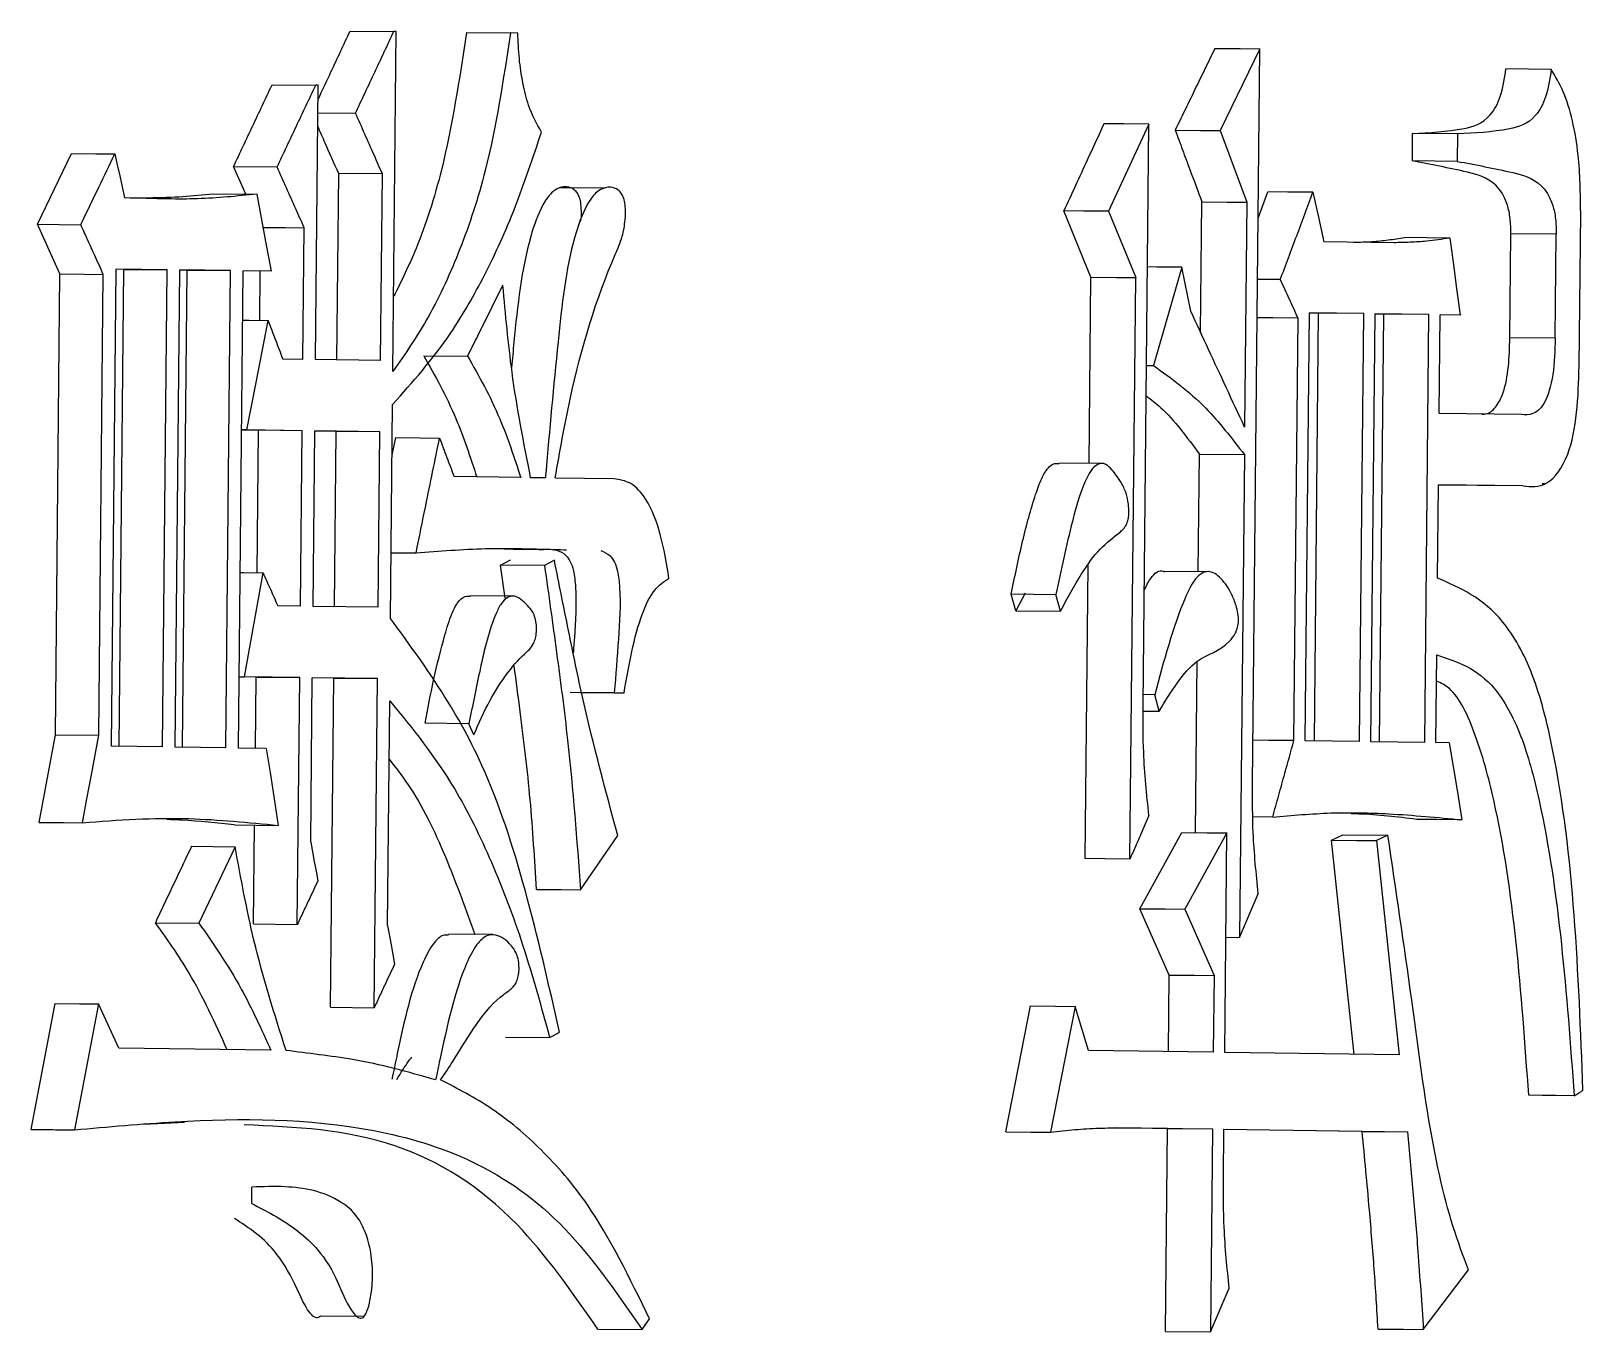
# Model space of a CAD drawing. Header units: millimetres. Extents: x 2344 to 4024, y 1094 to 2282.
# Drawn here: x 2992.927 to 2995.68, y 1247.486 to 1249.795 of the extents above; entities that cross this region are included whole.
import ezdxf

# ---------------------------------------------------------------- set-up
doc = ezdxf.new("R2010")
doc.units = ezdxf.units.MM

msp = doc.modelspace()

# ---------------------------------------------------------------- linework, layer by layer
at = {"color": 7, "linetype": 'Continuous', "lineweight": 25}
for p, q in [((2993.4928, 1249.7948), (2993.5704, 1249.7941)), ((2993.5688, 1249.1905), (2993.5748, 1249.794)), ((2993.5748, 1249.794), (2993.5704, 1249.7941)), ((2993.6993, 1249.792), (2993.7772, 1249.7913)), ((2993.7904, 1249.7911), (2993.7772, 1249.7913)), ((2995.1069, 1249.7632), (2995.0364, 1249.6181)), ((2995.0939, 1248.4587), (2995.1069, 1249.7632)), ((2995.624, 1249.7267), (2995.5435, 1249.7274)), ((2993.3543, 1249.6993), (2993.4318, 1249.6986)), ((2993.4314, 1249.2118), (2993.4362, 1249.6986)), ((2993.4362, 1249.6986), (2993.4318, 1249.6986)), ((2993.4358, 1249.6495), (2993.5025, 1249.649)), ((2994.9099, 1249.6296), (2994.8386, 1249.4748)), ((2994.8997, 1248.5977), (2994.9099, 1249.6296)), ((2995.0364, 1249.6181), (2995.0839, 1249.4909)), ((2995.3774, 1249.6129), (2995.3769, 1249.5642)), ((2995.4577, 1249.6122), (2995.3774, 1249.6129)), ((2995.4577, 1249.6122), (2995.4572, 1249.5635)), ((2992.9381, 1249.4518), (2992.9984, 1249.5775)), ((2995.4572, 1249.5635), (2995.3769, 1249.5642)), ((2993.286, 1249.5542), (2993.3634, 1249.5535)), ((2993.3077, 1249.5055), (2993.286, 1249.5542)), ((2993.4693, 1249.2109), (2993.4726, 1249.5419)), ((2993.5502, 1249.5412), (2993.4726, 1249.5419)), ((2993.5469, 1249.2102), (2993.5502, 1249.5412)), ((2993.9428, 1249.5157), (2993.864, 1249.5164)), ((2995.1039, 1249.4627), (2995.1213, 1249.5094)), ((2993.1958, 1249.5014), (2993.2498, 1249.506)), ((2993.2498, 1249.506), (2993.3271, 1249.5053)), ((2995.0018, 1249.26), (2995.0041, 1249.4916)), ((2995.0839, 1249.4909), (2995.0799, 1249.0917)), ((2994.8072, 1249.358), (2994.7591, 1249.4755)), ((2994.8386, 1249.4748), (2994.8867, 1249.3573)), ((2995.6735, 1249.2002), (2995.6762, 1249.4728)), ((2992.9381, 1249.4518), (2993.015, 1249.4511)), ((2992.9781, 1249.3636), (2992.9381, 1249.4518)), ((2993.4091, 1249.2121), (2993.4114, 1249.4457)), ((2995.444, 1249.4274), (2995.3637, 1249.4281)), ((2995.5505, 1249.2502), (2995.5524, 1249.4351)), ((2995.6329, 1249.4344), (2995.5524, 1249.4351)), ((2995.6311, 1249.2495), (2995.6329, 1249.4344)), ((2995.3445, 1249.419), (2995.2205, 1249.4208)), ((2993.0694, 1248.5254), (2993.0778, 1249.3724)), ((2993.1683, 1249.3711), (2993.0778, 1249.3724)), ((2993.0912, 1249.3718), (2993.0778, 1249.372)), ((2993.0828, 1248.5252), (2993.0912, 1249.3718)), ((2993.0912, 1249.3718), (2993.1683, 1249.3711)), ((2993.1599, 1248.5242), (2993.1683, 1249.3711)), ((2993.1825, 1248.5239), (2993.1909, 1249.3708)), ((2993.2809, 1249.3696), (2993.1909, 1249.3708)), ((2993.2036, 1249.3703), (2993.1909, 1249.3705)), ((2993.1952, 1248.5237), (2993.2036, 1249.3703)), ((2993.2036, 1249.3703), (2993.2809, 1249.3696)), ((2993.2725, 1248.5227), (2993.2809, 1249.3696)), ((2994.9688, 1249.3756), (2994.918, 1249.2011)), ((2994.9844, 1249.2975), (2994.9688, 1249.3756)), ((2992.97, 1248.5458), (2992.9781, 1249.3636)), ((2993.0469, 1248.5452), (2993.055, 1249.3629)), ((2993.2949, 1248.5224), (2993.3033, 1249.3693)), ((2993.3526, 1249.3686), (2993.3033, 1249.3693)), ((2993.3526, 1249.3686), (2993.3033, 1249.3691)), ((2993.3324, 1249.2812), (2993.3332, 1249.3688)), ((2994.804, 1249.0273), (2994.8072, 1249.358)), ((2994.8765, 1248.3254), (2994.8867, 1249.3573)), ((2995.1432, 1249.3537), (2995.1028, 1249.3541)), ((2995.1875, 1248.5352), (2995.1951, 1249.2946)), ((2995.2914, 1249.2932), (2995.1951, 1249.2946)), ((2995.2113, 1249.2939), (2995.1951, 1249.2941)), ((2995.2038, 1248.535), (2995.2113, 1249.2939)), ((2995.2914, 1249.2932), (2995.2113, 1249.2939)), ((2995.2838, 1248.5339), (2995.2914, 1249.2932)), ((2995.3038, 1248.5336), (2995.3114, 1249.2929)), ((2995.4069, 1249.2916), (2995.3114, 1249.2929)), ((2995.3267, 1249.2923), (2995.3114, 1249.2925)), ((2995.3192, 1248.5334), (2995.3267, 1249.2923)), ((2995.4069, 1249.2916), (2995.3267, 1249.2923)), ((2995.3994, 1248.5322), (2995.4069, 1249.2916)), ((2995.425, 1249.1161), (2995.4268, 1249.2913)), ((2995.4624, 1249.2908), (2995.4268, 1249.2913)), ((2995.4624, 1249.2908), (2995.4268, 1249.2911)), ((2995.1674, 1248.5355), (2995.1748, 1249.2851)), ((2995.6311, 1249.2495), (2995.5505, 1249.2502)), ((2993.4091, 1249.2121), (2993.3734, 1249.2126)), ((2993.5469, 1249.2102), (2993.4314, 1249.2118)), ((2993.6235, 1249.2185), (2993.7014, 1249.2179)), ((2994.9057, 1249.2012), (2994.918, 1249.2011)), ((2993.5645, 1248.7524), (2993.5683, 1249.1321)), ((2995.571, 1249.114), (2995.425, 1249.1161)), ((2993.3095, 1249.0869), (2993.3005, 1249.087)), ((2993.3304, 1249.0862), (2993.3005, 1249.0866)), ((2993.4079, 1249.0855), (2993.3095, 1249.0869)), ((2993.3279, 1248.8334), (2993.3304, 1249.0862)), ((2993.4079, 1249.0855), (2993.3304, 1249.0862)), ((2993.4048, 1248.774), (2993.4079, 1249.0855)), ((2993.4271, 1248.7737), (2993.4302, 1249.0852)), ((2993.5457, 1249.0837), (2993.4302, 1249.0852)), ((2993.468, 1249.0843), (2993.4302, 1249.0849)), ((2993.4649, 1248.7728), (2993.468, 1249.0843)), ((2993.5457, 1249.0837), (2993.468, 1249.0843)), ((2993.5426, 1248.7722), (2993.5457, 1249.0837)), ((2993.5674, 1249.0418), (2993.5738, 1249.0732)), ((2994.9976, 1248.8354), (2994.9997, 1249.0438)), ((2994.9997, 1249.0438), (2995.0795, 1249.043)), ((2995.0795, 1249.043), (2995.071, 1248.1864)), ((2994.8302, 1249.0271), (2994.7501, 1249.0278)), ((2993.7956, 1249.0024), (2993.6773, 1249.004)), ((2993.8393, 1249.0018), (2993.8131, 1249.0021)), ((2993.961, 1249.0001), (2993.8567, 1249.0015)), ((2995.4221, 1248.824), (2995.4238, 1248.9895)), ((2995.5736, 1248.9874), (2995.4238, 1248.9895)), ((2995.4932, 1248.9881), (2995.4238, 1248.9891)), ((2995.5736, 1248.9874), (2995.4932, 1248.9881)), ((2995.6081, 1248.9917), (2995.6147, 1248.9917)), ((2993.766, 1248.8758), (2993.7988, 1248.8749)), ((2993.7987, 1248.8752), (2993.8604, 1248.8746)), ((2993.7597, 1248.8467), (2993.7772, 1248.8562)), ((2993.7678, 1248.7883), (2993.7597, 1248.8467)), ((2993.8378, 1248.846), (2993.7597, 1248.8467)), ((2993.8553, 1248.8555), (2993.8378, 1248.846)), ((2994.797, 1248.3261), (2994.8022, 1248.8465)), ((2995.0175, 1248.8352), (2994.9378, 1248.8359)), ((2993.7845, 1248.7916), (2993.7059, 1248.7923)), ((2994.6738, 1248.766), (2994.6658, 1248.7953)), ((2994.7451, 1248.7945), (2994.6658, 1248.7952)), ((2994.6908, 1248.7971), (2994.6738, 1248.766)), ((2994.7531, 1248.7653), (2994.7451, 1248.7946)), ((2993.4048, 1248.774), (2993.3646, 1248.7746)), ((2993.5426, 1248.7722), (2993.4271, 1248.7737)), ((2994.6738, 1248.766), (2994.7531, 1248.7653)), ((2995.4192, 1248.532), (2995.4208, 1248.6877)), ((2994.993, 1248.3722), (2994.996, 1248.6764)), ((2993.2962, 1248.6489), (2993.3052, 1248.6488)), ((2993.3261, 1248.6481), (2993.2962, 1248.6485)), ((2993.4035, 1248.6475), (2993.3052, 1248.6488)), ((2993.3248, 1248.522), (2993.3261, 1248.6481)), ((2993.3261, 1248.6481), (2993.4035, 1248.6475)), ((2993.3992, 1248.2094), (2993.4035, 1248.6475)), ((2993.4229, 1248.3551), (2993.4258, 1248.6472)), ((2993.5413, 1248.6456), (2993.4258, 1248.6472)), ((2993.4637, 1248.6463), (2993.4258, 1248.6468)), ((2993.4579, 1248.0622), (2993.4637, 1248.6463)), ((2993.4637, 1248.6463), (2993.5413, 1248.6456)), ((2993.5355, 1248.0615), (2993.5413, 1248.6456)), ((2993.5591, 1248.2072), (2993.5631, 1248.6063)), ((2993.9616, 1248.6204), (2993.8834, 1248.6211)), ((2993.9006, 1248.6208), (2993.9789, 1248.6202)), ((2993.9616, 1248.6204), (2993.9789, 1248.6202)), ((2994.9204, 1248.6169), (2994.8999, 1248.6171)), ((2994.9283, 1248.5876), (2994.9204, 1248.6169)), ((2992.9412, 1248.3904), (2992.97, 1248.5458)), ((2992.97, 1248.5458), (2993.0469, 1248.5452)), ((2993.7037, 1248.5655), (2993.6258, 1248.5662)), ((2993.7123, 1248.546), (2993.7037, 1248.5655)), ((2993.1599, 1248.5242), (2993.0694, 1248.5254)), ((2993.2725, 1248.5227), (2993.1825, 1248.5239)), ((2993.3442, 1248.5217), (2993.2949, 1248.5224)), ((2995.2838, 1248.5339), (2995.1875, 1248.5352)), ((2995.3994, 1248.5322), (2995.3038, 1248.5336)), ((2995.443, 1248.5316), (2995.4192, 1248.532)), ((2993.2878, 1248.3858), (2993.3652, 1248.3851)), ((2993.3217, 1248.2101), (2993.3235, 1248.3855)), ((2995.1297, 1248.3997), (2995.0948, 1248.4)), ((2993.9017, 1248.2707), (2993.9677, 1248.3672)), ((2994.8942, 1248.2371), (2994.9687, 1248.3724)), ((2995.0484, 1248.3717), (2994.9738, 1248.2364)), ((2995.0446, 1247.9823), (2995.0484, 1248.3717)), ((2995.234, 1248.3589), (2995.254, 1248.3684)), ((2995.274, 1247.9786), (2995.234, 1248.3589)), ((2995.254, 1248.3684), (2995.3341, 1248.3677)), ((2995.3341, 1248.3677), (2995.3141, 1248.3582)), ((2995.3141, 1248.3582), (2995.3541, 1247.9779)), ((2993.2887, 1248.3472), (2993.2245, 1248.2117)), ((2995.071, 1248.1864), (2995.1041, 1248.2638)), ((2994.9459, 1248.1195), (2994.8942, 1248.2371)), ((2994.9738, 1248.2364), (2995.0256, 1248.1188)), ((2993.1473, 1248.2124), (2993.2245, 1248.2117)), ((2993.3217, 1248.2101), (2993.3992, 1248.2094)), ((2993.7458, 1248.1912), (2993.6673, 1248.1919)), ((2995.0466, 1248.1866), (2995.071, 1248.1864)), ((2994.9446, 1247.9833), (2994.9459, 1248.1195)), ((2995.0256, 1248.1188), (2995.0243, 1247.9826)), ((2992.9267, 1247.8454), (2992.9698, 1248.0688)), ((2993.0467, 1248.0681), (2993.0036, 1247.8448)), ((2993.0823, 1247.9897), (2993.0467, 1248.0681)), ((2993.4579, 1248.0622), (2993.5355, 1248.0615)), ((2994.6563, 1247.8412), (2994.6998, 1248.0646)), ((2994.7792, 1248.0639), (2994.7356, 1247.8405)), ((2994.8032, 1247.9856), (2994.7792, 1248.0639)), ((2993.7688, 1248.0092), (2993.8469, 1248.0086)), ((2993.3523, 1247.9861), (2993.0823, 1247.9897)), ((2995.0243, 1247.9826), (2994.8032, 1247.9856)), ((2995.3541, 1247.9779), (2995.0446, 1247.9823)), ((2993.1993, 1247.8579), (2993.1266, 1247.8545)), ((2994.9432, 1247.847), (2994.8509, 1247.8483)), ((2994.8635, 1247.8485), (2995.0229, 1247.8463)), ((2994.9396, 1247.4868), (2994.9432, 1247.847)), ((2994.9432, 1247.847), (2995.0229, 1247.8463)), ((2995.0229, 1247.8463), (2995.0193, 1247.4861)), ((2995.0424, 1247.7584), (2995.0432, 1247.846)), ((2995.0432, 1247.846), (2995.3687, 1247.8414)), ((2995.2885, 1247.8421), (2995.0432, 1247.8456)), ((2995.2885, 1247.8421), (2995.3687, 1247.8414)), ((2993.3183, 1247.7139), (2993.3186, 1247.7431)), ((2993.3587, 1247.7442), (2993.3582, 1247.7442)), ((2995.397, 1247.4905), (2995.477, 1247.5962)), ((2995.0193, 1247.4861), (2995.0526, 1247.5635)), ((2993.4402, 1247.5146), (2993.5184, 1247.5139)), ((2994.0109, 1247.4903), (2994.024, 1247.5096)), ((2993.9326, 1247.491), (2994.0109, 1247.4903)), ((2994.9396, 1247.4868), (2995.0193, 1247.4861))]:
    msp.add_line(p, q, dxfattribs=at)
at = {"color": 7, "linetype": 'Continuous', "lineweight": 25, "flags": 128}
for points in [[(2995.0271, 1249.7639), (2995.0718, 1249.7635), (2995.1069, 1249.7632)], [(2994.9099, 1249.6296), (2994.8654, 1249.63), (2994.8304, 1249.6303)], [(2994.9567, 1249.6188), (2995.0014, 1249.6184), (2995.0364, 1249.6181)], [(2992.9984, 1249.5775), (2993.0415, 1249.5771), (2993.0753, 1249.5769)], [(2993.0753, 1249.5769), (2993.0797, 1249.5573), (2993.084, 1249.5378), (2993.0884, 1249.5183), (2993.0927, 1249.4987)], [(2995.2012, 1249.5087), (2995.1565, 1249.5091), (2995.1213, 1249.5094)], [(2995.2012, 1249.5087), (2995.2108, 1249.4647), (2995.2205, 1249.4208)], [(2993.3271, 1249.5053), (2993.335, 1249.4632), (2993.3428, 1249.4211), (2993.3526, 1249.3686)], [(2995.0041, 1249.4916), (2995.0488, 1249.4912), (2995.0839, 1249.4909)], [(2994.8386, 1249.4748), (2994.7941, 1249.4752), (2994.7591, 1249.4755)], [(2993.3381, 1249.4464), (2993.3774, 1249.446), (2993.4114, 1249.4457)], [(2995.444, 1249.4274), (2995.4497, 1249.3844), (2995.4561, 1249.3376), (2995.4624, 1249.2908)], [(2994.9688, 1249.3756), (2994.9242, 1249.376), (2994.9074, 1249.3762)], [(2992.9781, 1249.3636), (2993.0212, 1249.3632), (2993.055, 1249.3629)], [(2994.8072, 1249.358), (2994.8518, 1249.3576), (2994.8867, 1249.3573)], [(2993.3025, 1249.2815), (2993.3132, 1249.2814), (2993.3473, 1249.2811)], [(2993.3095, 1249.0869), (2993.3259, 1249.1713), (2993.3366, 1249.2262), (2993.3473, 1249.2811)], [(2995.1748, 1249.2851), (2995.1301, 1249.2855), (2995.1021, 1249.2858)], [(2993.5738, 1249.0732), (2993.6173, 1249.0728), (2993.6516, 1249.0725)], [(2993.5657, 1248.869), (2993.571, 1248.8689), (2993.6098, 1248.8686)], [(2993.298, 1248.8337), (2993.3043, 1248.8336), (2993.3383, 1248.8333)], [(2993.3052, 1248.6488), (2993.3218, 1248.7411), (2993.3301, 1248.7872), (2993.3383, 1248.8333)], [(2994.8998, 1248.5878), (2994.9035, 1248.5878), (2994.9283, 1248.5876)], [(2993.0181, 1248.3898), (2993.026, 1248.4323), (2993.0339, 1248.4749), (2993.0469, 1248.5452)], [(2993.3442, 1248.5217), (2993.3508, 1248.4788), (2993.358, 1248.4319), (2993.3652, 1248.3851)], [(2995.1674, 1248.5355), (2995.1227, 1248.5359), (2995.0947, 1248.5362)], [(2995.443, 1248.5316), (2995.4499, 1248.4895), (2995.4568, 1248.4474), (2995.4654, 1248.395)], [(2992.9412, 1248.3904), (2992.9843, 1248.3901), (2993.0181, 1248.3898)], [(2995.4654, 1248.395), (2995.4204, 1248.3954), (2995.385, 1248.3957)], [(2993.4229, 1248.3551), (2993.4293, 1248.3209), (2993.4324, 1248.3039), (2993.4356, 1248.2868)], [(2994.9687, 1248.3724), (2995.0134, 1248.372), (2995.0484, 1248.3717)], [(2995.234, 1248.3589), (2995.2788, 1248.3585), (2995.3141, 1248.3582)], [(2993.2114, 1248.3479), (2993.2501, 1248.3475), (2993.2887, 1248.3472)], [(2994.8765, 1248.3254), (2994.832, 1248.3258), (2994.797, 1248.3261)], [(2993.8236, 1248.2714), (2993.8673, 1248.271), (2993.9017, 1248.2707)], [(2994.8942, 1248.2371), (2994.9388, 1248.2367), (2994.9738, 1248.2364)], [(2993.5591, 1248.2072), (2993.5654, 1248.1731), (2993.5685, 1248.156), (2993.5717, 1248.1389)], [(2994.9459, 1248.1195), (2994.9906, 1248.1191), (2995.0256, 1248.1188)], [(2992.9698, 1248.0688), (2993.0129, 1248.0684), (2993.0467, 1248.0681)], [(2994.6998, 1248.0646), (2994.7443, 1248.0642), (2994.7792, 1248.0639)], [(2995.6646, 1247.9054), (2995.632, 1247.9056), (2995.608, 1247.9059), (2995.584, 1247.9061)], [(2994.6563, 1247.8412), (2994.7008, 1247.8408), (2994.7356, 1247.8405)], [(2995.3168, 1247.4912), (2995.3617, 1247.4908), (2995.397, 1247.4905)]]:
    msp.add_lwpolyline(points, dxfattribs=at)
at = {"color": 7, "linetype": 'Continuous', "lineweight": 25}
for points, knots in [([(2993.436, 1249.6733), (2993.4436, 1249.6896), (2993.4626, 1249.7301), (2993.4815, 1249.7706), (2993.4928, 1249.7948)], [0, 0, 0, 0, 0.402484, 1, 1, 1, 1]), ([(2993.5025, 1249.649), (2993.5081, 1249.6611), (2993.5195, 1249.6853), (2993.5365, 1249.7215), (2993.5535, 1249.7578), (2993.5648, 1249.782), (2993.5704, 1249.7941)], [0, 0, 0, 0, 0.2499998, 0.4999996, 0.7499995, 1, 1, 1, 1]), ([(2993.7772, 1249.7913), (2993.7647, 1249.7079), (2993.7443, 1249.5714), (2993.6898, 1249.4064), (2993.6344, 1249.2857), (2993.5906, 1249.222), (2993.5688, 1249.1905)], [0, 0, 0, 0, 0.3479584, 0.5691569, 0.7863755, 1, 1, 1, 1]), ([(2993.6993, 1249.792), (2993.6867, 1249.7088), (2993.666, 1249.5729), (2993.617, 1249.4184), (2993.5839, 1249.3512), (2993.5702, 1249.3235)], [0, 0, 0, 0, 0.480031, 0.785116, 1, 1, 1, 1]), ([(2993.8323, 1249.6153), (2993.824, 1249.6303), (2993.8103, 1249.6553), (2993.7989, 1249.7026), (2993.7923, 1249.7457), (2993.791, 1249.7759), (2993.7904, 1249.7911)], [0, 0, 0, 0, 0.3301298, 0.5504589, 0.7742502, 1, 1, 1, 1]), ([(2995.0271, 1249.7639), (2995.017, 1249.743), (2995.0002, 1249.7084), (2994.9767, 1249.66), (2994.9634, 1249.6325), (2994.9567, 1249.6188)], [0, 0, 0, 0, 0.431948, 0.715974, 1, 1, 1, 1]), ([(2995.3774, 1249.6129), (2995.4079, 1249.6144), (2995.4542, 1249.6167), (2995.5093, 1249.6315), (2995.5357, 1249.6765), (2995.5409, 1249.7101), (2995.5435, 1249.7274)], [0, 0, 0, 0, 0.492063, 0.748637, 0.87143, 1, 1, 1, 1]), ([(2995.624, 1249.7267), (2995.6214, 1249.7094), (2995.6162, 1249.6757), (2995.5897, 1249.6308), (2995.5346, 1249.6159), (2995.4882, 1249.6137), (2995.4577, 1249.6122)], [0, 0, 0, 0, 0.128451, 0.251203, 0.507819, 1, 1, 1, 1]), ([(2995.6762, 1249.4728), (2995.6757, 1249.5071), (2995.6749, 1249.5634), (2995.6626, 1249.6361), (2995.6464, 1249.6891), (2995.6315, 1249.7143), (2995.6241, 1249.7266)], [0, 0, 0, 0, 0.348619, 0.571101, 0.788419, 1, 1, 1, 1]), ([(2993.286, 1249.5542), (2993.2974, 1249.5783), (2993.3202, 1249.6267), (2993.343, 1249.6751), (2993.3543, 1249.6993)], [0, 0, 0, 0, 0.499999, 1, 1, 1, 1]), ([(2993.3634, 1249.5535), (2993.3691, 1249.5656), (2993.3805, 1249.5898), (2993.3976, 1249.6261), (2993.4147, 1249.6623), (2993.4261, 1249.6865), (2993.4318, 1249.6986)], [0, 0, 0, 0, 0.25, 0.5, 0.749999, 1, 1, 1, 1]), ([(2993.5502, 1249.5412), (2993.5452, 1249.5524), (2993.5348, 1249.576), (2993.5189, 1249.6119), (2993.508, 1249.6366), (2993.5025, 1249.649)], [0, 0, 0, 0, 0.312458, 0.656229, 1, 1, 1, 1]), ([(2993.4726, 1249.5419), (2993.4646, 1249.5599), (2993.4523, 1249.5878), (2993.4399, 1249.6157), (2993.4355, 1249.6257)], [0, 0, 0, 0, 0.643083, 1, 1, 1, 1]), ([(2994.8304, 1249.6303), (2994.8205, 1249.6087), (2994.8037, 1249.5722), (2994.7799, 1249.5206), (2994.7661, 1249.4905), (2994.7591, 1249.4755)], [0, 0, 0, 0, 0.418032, 0.709016, 1, 1, 1, 1]), ([(2994.9567, 1249.6188), (2994.9611, 1249.6072), (2994.9697, 1249.584), (2994.9855, 1249.5416), (2994.997, 1249.5108), (2995.0041, 1249.4916)], [0, 0, 0, 0, 0.273745, 0.547489, 1, 1, 1, 1]), ([(2993.5683, 1249.1321), (2993.6037, 1249.1717), (2993.6623, 1249.2374), (2993.7331, 1249.3611), (2993.7874, 1249.4802), (2993.8173, 1249.5701), (2993.8323, 1249.6153)], [0, 0, 0, 0, 0.333406, 0.552638, 0.774905, 1, 1, 1, 1]), ([(2993.015, 1249.4511), (2993.0203, 1249.4622), (2993.031, 1249.4843), (2993.0511, 1249.5263), (2993.0659, 1249.5571), (2993.0753, 1249.5769)], [0, 0, 0, 0, 0.264385, 0.528769, 1, 1, 1, 1]), ([(2995.5524, 1249.4351), (2995.5522, 1249.4442), (2995.5518, 1249.4622), (2995.5464, 1249.4878), (2995.5372, 1249.5081), (2995.5142, 1249.5347), (2995.4594, 1249.5487), (2995.4096, 1249.558), (2995.3769, 1249.5642)], [0, 0, 0, 0, 0.060527, 0.119918, 0.186657, 0.252272, 0.508518, 1, 1, 1, 1]), ([(2995.4572, 1249.5635), (2995.4899, 1249.5573), (2995.5398, 1249.548), (2995.5946, 1249.534), (2995.6177, 1249.5074), (2995.6269, 1249.4871), (2995.6324, 1249.4615), (2995.6327, 1249.4435), (2995.6329, 1249.4344)], [0, 0, 0, 0, 0.491592, 0.747885, 0.813495, 0.880203, 0.939542, 1, 1, 1, 1]), ([(2993.4114, 1249.4457), (2993.4064, 1249.457), (2993.3959, 1249.4805), (2993.3799, 1249.5165), (2993.3689, 1249.5411), (2993.3634, 1249.5535)], [0, 0, 0, 0, 0.312458, 0.656229, 1, 1, 1, 1]), ([(2993.9018, 1249.4561), (2993.9021, 1249.4577), (2993.9035, 1249.4653), (2993.9034, 1249.4785), (2993.9019, 1249.4931), (2993.8985, 1249.5035), (2993.893, 1249.5118), (2993.8826, 1249.5185), (2993.8675, 1249.519), (2993.8497, 1249.5096), (2993.8299, 1249.4804), (2993.7997, 1249.3963), (2993.7879, 1249.2918), (2993.7807, 1249.2126), (2993.7793, 1249.1976)], [0, 0, 0, 0, 0.0097994, 0.048522, 0.076379, 0.0989547, 0.121511, 0.1597226, 0.2285283, 0.3023315, 0.3769417, 0.5178448, 0.9086623, 1, 1, 1, 1]), ([(2993.8567, 1249.0016), (2993.865, 1249.0485), (2993.8902, 1249.1906), (2993.9334, 1249.3333), (2993.9758, 1249.4264), (2993.981, 1249.4559), (2993.9818, 1249.4777), (2993.9801, 1249.4924), (2993.9768, 1249.5028), (2993.9712, 1249.5111), (2993.9609, 1249.5178), (2993.9457, 1249.5183), (2993.9279, 1249.509), (2993.908, 1249.4798), (2993.8779, 1249.396), (2993.8596, 1249.2281), (2993.8464, 1249.0848), (2993.8395, 1249.0042), (2993.8393, 1249.0018)], [0, 0, 0, 0, 0.122339, 0.370031, 0.403552, 0.429197, 0.445177, 0.456654, 0.465955, 0.475249, 0.490979, 0.519336, 0.549772, 0.580594, 0.638619, 0.798732, 0.993983, 1, 1, 1, 1]), ([(2995.1432, 1249.3537), (2995.1529, 1249.3795), (2995.1723, 1249.4312), (2995.1916, 1249.4829), (2995.2012, 1249.5087)], [0, 0, 0, 0, 0.5, 1, 1, 1, 1]), ([(2993.3271, 1249.5053), (2993.2922, 1249.5017), (2993.2399, 1249.4964), (2993.1616, 1249.4966), (2993.1184, 1249.498), (2993.0927, 1249.4987)], [0, 0, 0, 0, 0.448705, 0.673011, 1, 1, 1, 1]), ([(2993.1963, 1249.5004), (2993.1767, 1249.4995), (2993.1495, 1249.4983), (2993.1167, 1249.4983), (2993.1098, 1249.4983), (2993.1089, 1249.4983)], [0, 0, 0, 0, 0.689227, 0.956646, 1, 1, 1, 1]), ([(2993.055, 1249.3629), (2993.05, 1249.3741), (2993.0407, 1249.3945), (2993.0274, 1249.4238), (2993.0191, 1249.442), (2993.015, 1249.4511)], [0, 0, 0, 0, 0.381893, 0.690947, 1, 1, 1, 1]), ([(2995.2733, 1249.42), (2995.2842, 1249.4202), (2995.3048, 1249.4206), (2995.3349, 1249.4239), (2995.3541, 1249.4267), (2995.3637, 1249.4281)], [0, 0, 0, 0, 0.362245, 0.681064, 1, 1, 1, 1]), ([(2995.444, 1249.4274), (2995.4303, 1249.4253), (2995.4069, 1249.4217), (2995.3737, 1249.4197), (2995.3543, 1249.4193), (2995.3445, 1249.419)], [0, 0, 0, 0, 0.414292, 0.70709, 1, 1, 1, 1]), ([(2993.7014, 1249.2179), (2993.7067, 1249.2286), (2993.7174, 1249.25), (2993.7383, 1249.2919), (2993.7538, 1249.3231), (2993.764, 1249.3436)], [0, 0, 0, 0, 0.255392, 0.510783, 1, 1, 1, 1]), ([(2993.8131, 1249.0021), (2993.801, 1249.0639), (2993.7792, 1249.1746), (2993.7687, 1249.2918), (2993.7641, 1249.3436)], [0, 0, 0, 0, 0.5584319, 1, 1, 1, 1]), ([(2995.1748, 1249.2851), (2995.1696, 1249.2966), (2995.1617, 1249.3137), (2995.1512, 1249.3366), (2995.1459, 1249.348), (2995.1432, 1249.3537)], [0, 0, 0, 0, 0.499999, 0.749999, 1, 1, 1, 1]), ([(2995.0799, 1249.0917), (2995.0692, 1249.1149), (2995.0479, 1249.1608), (2995.0161, 1249.2294), (2994.9949, 1249.2748), (2994.9844, 1249.2975)], [0, 0, 0, 0, 0.3378246, 0.668912, 1, 1, 1, 1]), ([(2993.3473, 1249.2811), (2993.3494, 1249.2754), (2993.3538, 1249.264), (2993.3603, 1249.2468), (2993.3669, 1249.2297), (2993.3712, 1249.2183), (2993.3734, 1249.2126)], [0, 0, 0, 0, 0.25, 0.5, 0.75, 1, 1, 1, 1]), ([(2995.5006, 1249.1151), (2995.5031, 1249.115), (2995.5114, 1249.1148), (2995.5256, 1249.1249), (2995.541, 1249.1537), (2995.5491, 1249.1995), (2995.5501, 1249.2332), (2995.5505, 1249.2502)], [0, 0, 0, 0, 0.083339, 0.282432, 0.487621, 0.741192, 1, 1, 1, 1]), ([(2995.6311, 1249.2495), (2995.6304, 1249.2278), (2995.6292, 1249.1853), (2995.6143, 1249.1322), (2995.5917, 1249.1128), (2995.5778, 1249.1136), (2995.571, 1249.114)], [0, 0, 0, 0, 0.29547, 0.578206, 0.790343, 1, 1, 1, 1]), ([(2993.6235, 1249.2185), (2993.6435, 1249.183), (2993.6795, 1249.119), (2993.7059, 1249.0388), (2993.7177, 1249.0031)], [0, 0, 0, 0, 0.554777, 1, 1, 1, 1]), ([(2993.7014, 1249.2179), (2993.7214, 1249.1824), (2993.7574, 1249.1184), (2993.7839, 1249.0381), (2993.7956, 1249.0024)], [0, 0, 0, 0, 0.554836, 1, 1, 1, 1]), ([(2994.918, 1249.2011), (2994.9496, 1249.1785), (2995.0063, 1249.138), (2995.057, 1249.0722), (2995.0795, 1249.043)], [0, 0, 0, 0, 0.557072, 1, 1, 1, 1]), ([(2995.5736, 1248.9874), (2995.588, 1248.986), (2995.6169, 1248.9833), (2995.6551, 1249.0339), (2995.671, 1249.1177), (2995.6727, 1249.1725), (2995.6735, 1249.2002)], [0, 0, 0, 0, 0.267177, 0.538735, 0.766489, 1, 1, 1, 1]), ([(2994.9052, 1249.1475), (2994.9139, 1249.1407), (2994.9476, 1249.115), (2994.9775, 1249.074), (2994.9997, 1249.0438)], [0, 0, 0, 0, 0.261214, 1, 1, 1, 1]), ([(2993.6098, 1248.8686), (2993.6156, 1248.8965), (2993.6254, 1248.9445), (2993.6393, 1249.0124), (2993.6475, 1249.0525), (2993.6516, 1249.0725)], [0, 0, 0, 0, 0.410767, 0.705383, 1, 1, 1, 1]), ([(2993.6516, 1249.0725), (2993.6537, 1249.0668), (2993.658, 1249.0554), (2993.6644, 1249.0382), (2993.6709, 1249.0211), (2993.6751, 1249.0097), (2993.6773, 1249.004)], [0, 0, 0, 0, 0.25, 0.5, 0.75, 1, 1, 1, 1]), ([(2994.6658, 1248.7953), (2994.6723, 1248.8269), (2994.6847, 1248.888), (2994.7033, 1248.9565), (2994.7188, 1249), (2994.7301, 1249.0197), (2994.7411, 1249.0285), (2994.7477, 1249.0272), (2994.7503, 1249.0266)], [0, 0, 0, 0, 0.335391, 0.647383, 0.766025, 0.863317, 0.944803, 1, 1, 1, 1]), ([(2994.7531, 1248.7653), (2994.7654, 1248.7879), (2994.7875, 1248.8285), (2994.8229, 1248.8785), (2994.8498, 1248.8976), (2994.8661, 1248.9121), (2994.8713, 1248.9201), (2994.8739, 1248.9303), (2994.8749, 1248.9418), (2994.8739, 1248.9574), (2994.8696, 1248.9771), (2994.8583, 1248.9987), (2994.8454, 1249.0162), (2994.8314, 1249.0284), (2994.8202, 1249.0271), (2994.8094, 1249.0188), (2994.7917, 1248.9879), (2994.7695, 1248.9111), (2994.7543, 1248.8382), (2994.7451, 1248.7946)], [0, 0, 0, 0, 0.1350204, 0.2426388, 0.350431, 0.3701701, 0.3901279, 0.40244, 0.414684, 0.4355772, 0.463687, 0.498729, 0.5617558, 0.5929445, 0.6243996, 0.6534668, 0.6867835, 0.8122037, 1, 1, 1, 1]), ([(2994.0586, 1248.8235), (2994.0542, 1248.8502), (2994.0456, 1248.9026), (2994.0217, 1248.9631), (2993.9913, 1248.9956), (2993.971, 1248.9986), (2993.961, 1249.0001)], [0, 0, 0, 0, 0.292317, 0.5750004, 0.7892338, 1, 1, 1, 1]), ([(2993.6098, 1248.8686), (2993.6509, 1248.8719), (2993.7265, 1248.8779), (2993.8154, 1248.8759), (2993.8632, 1248.8746), (2993.8769, 1248.8742)], [0, 0, 0, 0, 0.459171, 0.844395, 1, 1, 1, 1]), ([(2993.8284, 1248.8741), (2993.8388, 1248.8751), (2993.8549, 1248.8767), (2993.8738, 1248.8676), (2993.884, 1248.8539), (2993.8903, 1248.8344), (2993.8954, 1248.7884), (2993.8924, 1248.7387), (2993.8894, 1248.6999), (2993.8887, 1248.6911)], [0, 0, 0, 0, 0.220786, 0.342302, 0.410436, 0.478908, 0.584511, 0.904768, 1, 1, 1, 1]), ([(2993.9677, 1248.3672), (2993.9463, 1248.4465), (2993.9143, 1248.565), (2993.8801, 1248.7311), (2993.8636, 1248.814), (2993.8553, 1248.8555)], [0, 0, 0, 0, 0.502667, 0.751276, 1, 1, 1, 1]), ([(2993.9377, 1248.8726), (2993.9434, 1248.8704), (2993.9522, 1248.867), (2993.9623, 1248.8529), (2993.9686, 1248.8334), (2993.9737, 1248.7869), (2993.9689, 1248.7137), (2993.9641, 1248.652), (2993.9616, 1248.6204)], [0, 0, 0, 0, 0.118527, 0.184801, 0.251391, 0.354871, 0.670125, 1, 1, 1, 1]), ([(2993.3383, 1248.8333), (2993.3405, 1248.8284), (2993.3449, 1248.8186), (2993.3515, 1248.804), (2993.358, 1248.7893), (2993.3624, 1248.7795), (2993.3646, 1248.7746)], [0, 0, 0, 0, 0.25, 0.5, 0.75, 1, 1, 1, 1]), ([(2993.8378, 1248.846), (2993.845, 1248.7946), (2993.8594, 1248.6918), (2993.8843, 1248.5015), (2993.895, 1248.3596), (2993.9017, 1248.2707)], [0, 0, 0, 0, 0.271776, 0.543583, 1, 1, 1, 1]), ([(2993.9789, 1248.6202), (2993.9875, 1248.6696), (2993.9993, 1248.7378), (2994.0312, 1248.8056), (2994.0496, 1248.8176), (2994.0586, 1248.8235)], [0, 0, 0, 0, 0.572884, 0.790335, 1, 1, 1, 1]), ([(2994.9017, 1248.802), (2994.9054, 1248.8096), (2994.9145, 1248.8286), (2994.9289, 1248.8402), (2994.9369, 1248.8354), (2994.9375, 1248.8351)], [0, 0, 0, 0, 0.377444, 0.950257, 1, 1, 1, 1]), ([(2994.9283, 1248.5876), (2994.9496, 1248.6228), (2994.9872, 1248.6852), (2995.0392, 1248.6939), (2995.0624, 1248.7224), (2995.0676, 1248.7359), (2995.0696, 1248.7484), (2995.0682, 1248.7622), (2995.0641, 1248.7782), (2995.0549, 1248.8012), (2995.0386, 1248.8252), (2995.0157, 1248.8403), (2994.9914, 1248.826), (2994.9566, 1248.752), (2994.9365, 1248.6768), (2994.9204, 1248.6169)], [0, 0, 0, 0, 0.206609, 0.365749, 0.398828, 0.414443, 0.428973, 0.445905, 0.464993, 0.496613, 0.558481, 0.621284, 0.68227, 0.746918, 1, 1, 1, 1]), ([(2995.6802, 1247.9149), (2995.6723, 1248.1239), (2995.6623, 1248.3855), (2995.5944, 1248.6571), (2995.5255, 1248.779), (2995.4625, 1248.8064), (2995.4221, 1248.824)], [0, 0, 0, 0, 0.517711, 0.648154, 0.774349, 1, 1, 1, 1]), ([(2993.6258, 1248.5662), (2993.6307, 1248.5919), (2993.6409, 1248.6456), (2993.6571, 1248.7102), (2993.671, 1248.757), (2993.6831, 1248.7814), (2993.6951, 1248.7925), (2993.703, 1248.7921), (2993.706, 1248.792)], [0, 0, 0, 0, 0.282281, 0.589086, 0.740669, 0.838285, 0.936631, 1, 1, 1, 1]), ([(2993.7123, 1248.546), (2993.7214, 1248.5666), (2993.7389, 1248.6059), (2993.7696, 1248.6539), (2993.7962, 1248.6849), (2993.8158, 1248.7007), (2993.8221, 1248.717), (2993.8237, 1248.7284), (2993.8236, 1248.7408), (2993.8215, 1248.7533), (2993.8162, 1248.7661), (2993.8033, 1248.7799), (2993.7881, 1248.7944), (2993.7714, 1248.7902), (2993.7605, 1248.7795), (2993.7412, 1248.7402), (2993.7235, 1248.6651), (2993.7101, 1248.5977), (2993.7037, 1248.5655)], [0, 0, 0, 0, 0.118588, 0.225676, 0.332657, 0.386283, 0.402659, 0.419045, 0.436095, 0.455796, 0.475267, 0.507132, 0.582818, 0.616038, 0.648965, 0.686108, 0.850208, 1, 1, 1, 1]), ([(2993.8644, 1248.0181), (2993.8258, 1248.1881), (2993.7579, 1248.487), (2993.6228, 1248.6725), (2993.5645, 1248.7524)], [0, 0, 0, 0, 0.569069, 1, 1, 1, 1]), ([(2995.4208, 1248.6877), (2995.4567, 1248.6759), (2995.5129, 1248.6575), (2995.5729, 1248.5478), (2995.6347, 1248.313), (2995.6513, 1248.0863), (2995.6646, 1247.9054)], [0, 0, 0, 0, 0.225215, 0.35167, 0.48245, 1, 1, 1, 1]), ([(2993.8236, 1248.2714), (2993.8203, 1248.3246), (2993.8139, 1248.4311), (2993.7979, 1248.5625), (2993.7876, 1248.6413), (2993.784, 1248.6684)], [0, 0, 0, 0, 0.396449, 0.792278, 1, 1, 1, 1]), ([(2995.584, 1247.9061), (2995.571, 1248.0882), (2995.5548, 1248.3164), (2995.492, 1248.5462), (2995.4556, 1248.6249), (2995.4281, 1248.6377), (2995.4203, 1248.6413)], [0, 0, 0, 0, 0.6274512, 0.7859521, 0.9391444, 1, 1, 1, 1]), ([(2993.5631, 1248.6063), (2993.603, 1248.5576), (2993.6694, 1248.4766), (2993.7452, 1248.3212), (2993.8017, 1248.1731), (2993.8318, 1248.0636), (2993.8469, 1248.0086)], [0, 0, 0, 0, 0.3325572, 0.5519942, 0.7746478, 1, 1, 1, 1]), ([(2994.9101, 1248.4028), (2994.9063, 1248.4398), (2994.8996, 1248.504), (2994.8997, 1248.5698), (2994.8997, 1248.5977)], [0, 0, 0, 0, 0.576911, 1, 1, 1, 1]), ([(2995.1297, 1248.3997), (2995.1333, 1248.4127), (2995.1405, 1248.4385), (2995.1531, 1248.4838), (2995.162, 1248.5161), (2995.1674, 1248.5355)], [0, 0, 0, 0, 0.285836, 0.571672, 1, 1, 1, 1]), ([(2993.562, 1248.5026), (2993.5752, 1248.4857), (2993.6143, 1248.4356), (2993.6648, 1248.3279), (2993.6984, 1248.235), (2993.7141, 1248.1914)], [0, 0, 0, 0, 0.212749, 0.631297, 1, 1, 1, 1]), ([(2995.1041, 1248.2638), (2995.1005, 1248.2996), (2995.0939, 1248.3638), (2995.0939, 1248.4296), (2995.0939, 1248.4587)], [0, 0, 0, 0, 0.558781, 1, 1, 1, 1]), ([(2995.1297, 1248.3997), (2995.1642, 1248.4028), (2995.2332, 1248.409), (2995.3452, 1248.4065), (2995.4222, 1248.3991), (2995.4654, 1248.395)], [0, 0, 0, 0, 0.305256, 0.61056, 1, 1, 1, 1]), ([(2993.0181, 1248.3898), (2993.0496, 1248.3922), (2993.1126, 1248.3972), (2993.2286, 1248.3985), (2993.3124, 1248.3903), (2993.3652, 1248.3851)], [0, 0, 0, 0, 0.27017, 0.540383, 1, 1, 1, 1]), ([(2993.2878, 1248.3858), (2993.2566, 1248.3892), (2993.2166, 1248.3936), (2993.1762, 1248.3951), (2993.1674, 1248.3954)], [0, 0, 0, 0, 0.781677, 1, 1, 1, 1]), ([(2994.9101, 1248.4028), (2994.9053, 1248.3917), (2994.8973, 1248.3733), (2994.8861, 1248.3475), (2994.8797, 1248.3328), (2994.8765, 1248.3254)], [0, 0, 0, 0, 0.429625, 0.714812, 1, 1, 1, 1]), ([(2995.385, 1248.3957), (2995.351, 1248.3999), (2995.3124, 1248.4047), (2995.2734, 1248.4055), (2995.2688, 1248.4056)], [0, 0, 0, 0, 0.883358, 1, 1, 1, 1]), ([(2995.477, 1247.5962), (2995.4677, 1247.6212), (2995.4167, 1247.758), (2995.3832, 1248.0371), (2995.3485, 1248.2709), (2995.3341, 1248.3677)], [0, 0, 0, 0, 0.115936, 0.63414, 1, 1, 1, 1]), ([(2993.2114, 1248.3479), (2993.2061, 1248.3366), (2993.1954, 1248.314), (2993.1794, 1248.2801), (2993.1633, 1248.2463), (2993.1526, 1248.2237), (2993.1473, 1248.2124)], [0, 0, 0, 0, 0.250012, 0.5000079, 0.750004, 1, 1, 1, 1]), ([(2993.3791, 1247.9857), (2993.3588, 1248.0496), (2993.3224, 1248.164), (2993.2991, 1248.291), (2993.2887, 1248.3472)], [0, 0, 0, 0, 0.557707, 1, 1, 1, 1]), ([(2993.4356, 1248.2868), (2993.4304, 1248.2757), (2993.4217, 1248.2573), (2993.4096, 1248.2315), (2993.4026, 1248.2167), (2993.3992, 1248.2094)], [0, 0, 0, 0, 0.429625, 0.714812, 1, 1, 1, 1]), ([(2993.2749, 1247.9868), (2993.2533, 1248.0341), (2993.2148, 1248.1181), (2993.1678, 1248.1838), (2993.1473, 1248.2124)], [0, 0, 0, 0, 0.563874, 1, 1, 1, 1]), ([(2993.2245, 1248.2117), (2993.2504, 1248.1745), (2993.297, 1248.1075), (2993.3353, 1248.0234), (2993.3523, 1247.9861)], [0, 0, 0, 0, 0.556167, 1, 1, 1, 1]), ([(2993.6674, 1248.1904), (2993.6643, 1248.1905), (2993.6548, 1248.1908), (2993.6384, 1248.1745), (2993.6052, 1248.1114), (2993.5855, 1248.024), (2993.5706, 1247.9515), (2993.5673, 1247.9361), (2993.5669, 1247.9341)], [0, 0, 0, 0, 0.054818, 0.166, 0.307839, 0.853552, 0.980595, 1, 1, 1, 1]), ([(2993.6534, 1247.9333), (2993.6606, 1247.9442), (2993.6964, 1247.9988), (2993.7359, 1248.0682), (2993.7778, 1248.0934), (2993.7863, 1248.1029), (2993.7902, 1248.1123), (2993.7924, 1248.1233), (2993.7928, 1248.1356), (2993.7912, 1248.1484), (2993.7867, 1248.1616), (2993.7738, 1248.1791), (2993.756, 1248.192), (2993.7341, 1248.1906), (2993.7156, 1248.1734), (2993.6815, 1248.106), (2993.6621, 1248.0171), (2993.6471, 1247.9453), (2993.6446, 1247.9334)], [0, 0, 0, 0, 0.066454, 0.332688, 0.373153, 0.389642, 0.403646, 0.417626, 0.432591, 0.449019, 0.465828, 0.490977, 0.564466, 0.60325, 0.650656, 0.711606, 0.952334, 1, 1, 1, 1]), ([(2993.5717, 1248.1389), (2993.5665, 1248.1278), (2993.5579, 1248.1094), (2993.5458, 1248.0836), (2993.539, 1248.0688), (2993.5355, 1248.0615)], [0, 0, 0, 0, 0.4296249, 0.7148124, 1, 1, 1, 1]), ([(2993.8469, 1248.0086), (2993.8498, 1248.0102), (2993.8556, 1248.0133), (2993.8615, 1248.0165), (2993.8644, 1248.0181)], [0, 0, 0, 0, 0.5006359, 1, 1, 1, 1]), ([(2993.6446, 1247.9334), (2993.5956, 1247.9473), (2993.5273, 1247.9665), (2993.4382, 1247.9781), (2993.3988, 1247.9832), (2993.3791, 1247.9857)], [0, 0, 0, 0, 0.558949, 0.779467, 1, 1, 1, 1]), ([(2993.5757, 1247.934), (2993.5826, 1247.9455), (2993.5912, 1247.9595), (2993.6005, 1247.9715), (2993.6021, 1247.9737)], [0, 0, 0, 0, 0.816901, 1, 1, 1, 1]), ([(2994.024, 1247.5096), (2993.989, 1247.5814), (2993.9319, 1247.6988), (2993.8331, 1247.8122), (2993.7455, 1247.8859), (2993.6841, 1247.9175), (2993.6535, 1247.9333)], [0, 0, 0, 0, 0.34603, 0.566037, 0.783761, 1, 1, 1, 1]), ([(2995.6646, 1247.9054), (2995.6672, 1247.9069), (2995.6724, 1247.9101), (2995.6776, 1247.9133), (2995.6802, 1247.9149)], [0, 0, 0, 0, 0.499977, 1, 1, 1, 1]), ([(2993.0036, 1247.8448), (2993.0633, 1247.8501), (2993.2424, 1247.8662), (2993.5364, 1247.8653), (2993.8281, 1247.754), (2993.9664, 1247.5545), (2994.0109, 1247.4903)], [0, 0, 0, 0, 0.167088, 0.501139, 0.839586, 1, 1, 1, 1]), ([(2992.9267, 1247.8454), (2992.9331, 1247.8454), (2992.946, 1247.8453), (2992.9716, 1247.845), (2992.9908, 1247.8449), (2993.0036, 1247.8448)], [0, 0, 0, 0, 0.25, 0.5, 1, 1, 1, 1]), ([(2993.9326, 1247.491), (2993.8861, 1247.5576), (2993.7788, 1247.7113), (2993.5629, 1247.8426), (2993.3954, 1247.8497), (2993.3049, 1247.8535)], [0, 0, 0, 0, 0.2598802, 0.6004606, 1, 1, 1, 1]), ([(2994.7356, 1247.8405), (2994.7499, 1247.8422), (2994.7785, 1247.8456), (2994.8211, 1247.848), (2994.8494, 1247.8483), (2994.8635, 1247.8485)], [0, 0, 0, 0, 0.334546, 0.667197, 1, 1, 1, 1]), ([(2995.3168, 1247.4912), (2995.3146, 1247.5266), (2995.3102, 1247.5974), (2995.3006, 1247.7143), (2995.2929, 1247.7957), (2995.2885, 1247.8421)], [0, 0, 0, 0, 0.300376, 0.600786, 1, 1, 1, 1]), ([(2995.3687, 1247.8414), (2995.3721, 1247.8061), (2995.3788, 1247.7356), (2995.3884, 1247.6187), (2995.3939, 1247.5367), (2995.397, 1247.4905)], [0, 0, 0, 0, 0.303375, 0.606783, 1, 1, 1, 1]), ([(2995.0526, 1247.5635), (2995.0489, 1247.5993), (2995.0423, 1247.6635), (2995.0424, 1247.7293), (2995.0424, 1247.7584)], [0, 0, 0, 0, 0.558776, 1, 1, 1, 1]), ([(2993.3183, 1247.7139), (2993.344, 1247.7007), (2993.3956, 1247.6743), (2993.4563, 1247.6151), (2993.4829, 1247.5439), (2993.499, 1247.5177), (2993.5089, 1247.51), (2993.5148, 1247.5106), (2993.5192, 1247.5149), (2993.5242, 1247.5251), (2993.53, 1247.548), (2993.5338, 1247.5837), (2993.531, 1247.6263), (2993.5209, 1247.6635), (2993.5033, 1247.6969), (2993.4556, 1247.7345), (2993.3917, 1247.7455), (2993.3384, 1247.744), (2993.3187, 1247.7431), (2993.3186, 1247.7431)], [0, 0, 0, 0, 0.152386, 0.306274, 0.374372, 0.408564, 0.42578, 0.433823, 0.441898, 0.453147, 0.474246, 0.515367, 0.557248, 0.596373, 0.636771, 0.6958, 0.887742, 0.999369, 1, 1, 1, 1]), ([(2993.4402, 1247.5149), (2993.4397, 1247.5141), (2993.438, 1247.5118), (2993.434, 1247.5106), (2993.4277, 1247.5129), (2993.4143, 1247.5273), (2993.3956, 1247.5719), (2993.3558, 1247.6433), (2993.314, 1247.6704), (2993.2875, 1247.6876)], [0, 0, 0, 0, 0.01092, 0.0342692, 0.0630797, 0.1169552, 0.283428, 0.5468551, 1, 1, 1, 1])]:
    msp.add_open_spline(points, degree=3, knots=knots, dxfattribs=at)

doc.saveas('drawing.dxf')
